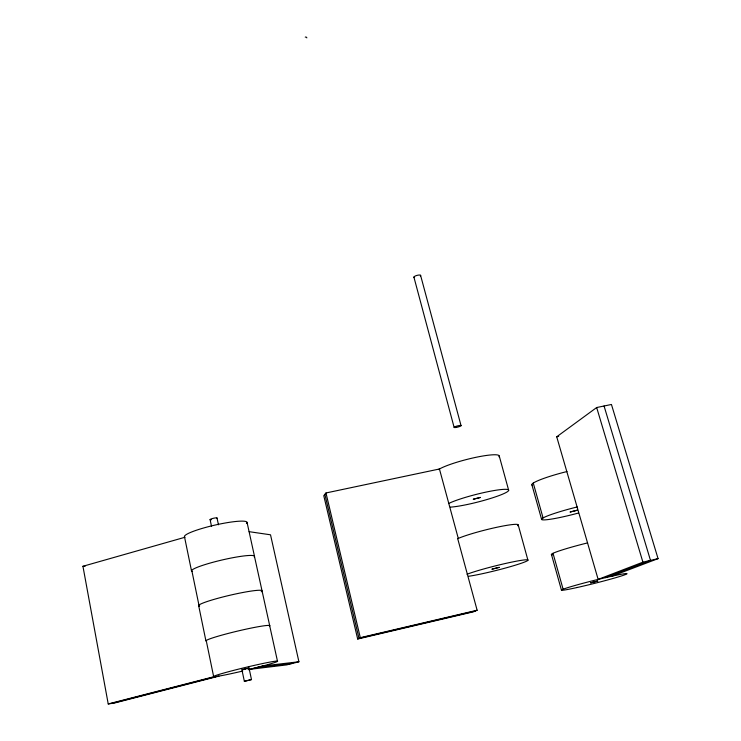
<?xml version="1.0" encoding="UTF-8"?>
<svg xmlns="http://www.w3.org/2000/svg" width="741" height="741" viewBox="0 0 741 741"><rect width="100%" height="100%" fill="white"/><g stroke="black" fill="none" stroke-linecap="round" stroke-linejoin="round"><path stroke-width="1.11" d="M457.706 538.661L458.309 538.522L439.441 468.997L325.975 492.969L323.771 495.701L357.681 639.02L473.388 611.825L477.13 610.241L457.706 538.661A33.012 3.121 -14.2 0 1 496.776 527.286A33.012 3.121 -14.2 0 1 517.588 525.749M597.746 581.064L590.521 582.843L597.765 581.027M658.064 558.631L642.91 562.169L598.144 579.388L556.713 436.792L596.672 407.531L611.445 404.475L658.064 558.631L612.14 576.1M251.486 679.571L244.354 681.294L241.714 668.864M357.681 639.02L360.302 637.677L477.13 610.241M605.434 577.628L650.496 560.4L604.063 406.003M218.993 676.116L114.42 703.042L108.223 703.95L82.936 566.281L184.426 537.42M192.558 571.255L191.993 571.413L198.894 604.915M199.125 606.036L199.69 605.879M246.975 668.734C253.505 666.854 238.611 670.253 243.363 669.586M108.223 703.95L213.686 676.783L206.582 642.271M111.335 703.496L215.612 676.635M298.919 661.769L286.684 664.899L249.578 669.364L262.675 666.002L298.919 661.769L270.521 534.798L249.115 531.677M245.753 669.049L243.789 669.493M475.25 611.038L358.987 638.353L324.864 494.34M556.713 436.792L558.677 436.384M256.117 667.687L292.797 663.334M244.354 681.312L251.486 679.59L248.846 667.159M82.936 566.281L85.03 566.402M596.672 407.531L642.91 562.169M533.27 483.086L543.07 517.959M553.018 553.332L563.114 589.243M531.936 484.938L541.643 519.524M551.489 554.611L561.446 590.105M518.228 524.989L527.925 560.187M499.249 456.021L508.669 490.292M420.582 275.337L461.059 425.677M413.913 277.125L454.113 427.353M325.975 492.969L360.302 637.677M247.049 522.368L254.487 556.278M254.496 556.5L269.715 625.719M269.659 625.645L277.477 661.167M217.02 518.015L218.465 524.795M210.083 519.561L211.518 526.342M184.463 536.614L191.521 570.931M198.671 605.666L205.924 640.909M211.556 519.673A3.557 0.528 -12.9 0 1 210.629 519.154A3.557 0.528 -12.9 0 1 215.279 517.931A3.557 0.528 -12.9 0 1 216.641 518.339M242.752 671.04A33.03 1.436 -13.5 0 1 218.002 674.745A33.03 1.436 -13.5 0 1 272.688 661.602A33.03 1.436 -13.5 0 1 248.226 669.725M192.243 571.506A32.326 3.761 -13.1 0 1 221.642 560.085A32.326 3.761 -13.1 0 1 254.237 556.982M199.375 606.101A32.558 3.01 -13.2 0 1 230.618 595.088A32.558 3.01 -13.2 0 1 261.249 591.735M206.6 641.187A32.789 2.232 -13.4 0 1 236.768 631.286A32.789 2.232 -13.4 0 1 269.418 626.182M185 537.29A32.095 4.492 -12.9 0 1 216.02 524.85A32.095 4.492 -12.9 0 1 246.42 523.544M552.545 554.814A33.567 2.316 -14.3 0 1 587.604 542.903M578.397 513.05A33.326 3.121 -14.5 0 1 541.569 519.376A33.326 3.121 -14.5 0 1 577.22 506.955M532.334 485.235A33.076 3.9 -14.7 0 1 566.995 471.545M414.571 277.569A3.473 0.954 -15 0 1 414.849 276.226A3.473 0.954 -15 0 1 419.174 275.031A3.473 0.954 -15 0 1 420.323 275.985M438.468 469.572A32.539 4.659 -14.4 0 1 475.796 457.345A32.539 4.659 -14.4 0 1 498.962 456.817M448.5 503.574A32.771 3.9 -14.3 0 1 495.886 490.255A32.771 3.9 -14.3 0 1 498.674 495.71A32.771 3.9 -14.3 0 1 450.324 507.131M467.034 574.256A33.252 2.316 -14.1 0 1 515.282 561.4A33.252 2.316 -14.1 0 1 517.487 564.512A33.252 2.316 -14.1 0 1 468.469 576.285M305.255 37.133A1.38 1.213 -42.9 0 1 306.839 37.874M570.172 512.031L577.332 510.197L570.227 511.966M473.342 499.212L480.4 497.452L473.342 499.212M492.061 569.144L499.221 567.365L492.061 569.144M577.341 587.465A33.817 1.491 -14.1 0 0 627.025 573.673A33.817 1.491 -14.1 0 0 578.323 584.556A33.817 1.491 -14.1 0 0 577.341 587.465M455.956 427.474A3.585 0.611 -14.5 0 0 461.059 425.612A3.585 0.611 -14.5 0 0 455.743 426.436A3.585 0.611 -14.5 0 0 455.956 427.474"/></g></svg>
